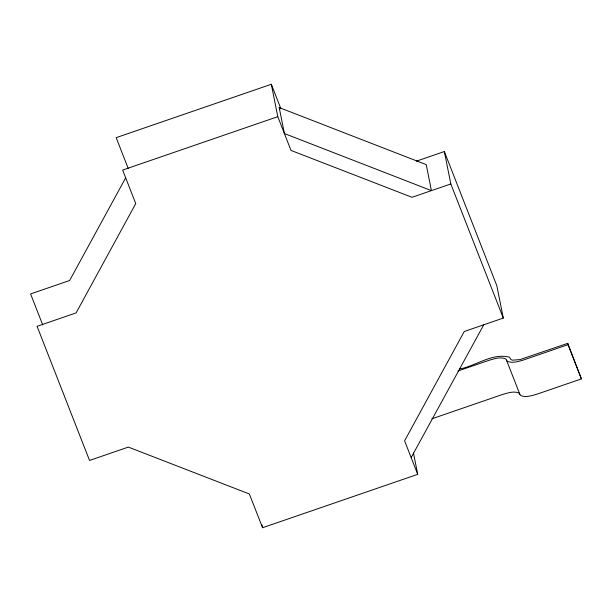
<?xml version="1.0" encoding="UTF-8"?>
<svg xmlns="http://www.w3.org/2000/svg" width="612" height="612" viewBox="0 0 612 612"><rect width="100%" height="100%" fill="white"/><g stroke="black" fill="none" stroke-linecap="round" stroke-linejoin="round"><path stroke-width="0.92" d="M125.644 177.87L69.646 280.495L30.6 293.928L42.764 325.018M411.165 457.569L483.771 324.788M280.709 108.255L271.323 84.272L116.173 137.662L128.252 168.545M271.323 84.272L277.794 116.67L122.645 170.06L135.757 203.589L76.118 312.885L37.072 326.318L89.543 460.446L128.336 447.097L249.359 493.976L262.563 527.728L417.721 474.338L413.467 453.048M416.382 161.178L444.343 151.554L496.822 285.682L503.293 318.072L464.248 331.505L404.601 440.808L417.721 474.338M444.343 151.554L450.822 183.952L412.029 197.293L290.998 150.422L277.794 116.67M459.52 369.021C475.753 366.075 492.316 352.611 509.413 357.201L511.058 359.619L512.451 360.185L520.07 359.581L567.745 343.324L581.4 378.889L536.846 394.22C531.706 395.643 525.853 397.777 520.674 395.505L519.03 393.08C513.851 390.808 507.991 392.95 502.857 394.365L431.797 418.822M457.99 370.987L489.47 360.154C494.603 358.731 500.463 356.597 505.642 358.869L507.287 361.294C512.466 363.566 518.326 361.432 523.459 360.009L568.013 344.678L567.745 343.324M279.202 107.551L426.227 164.628L431.422 190.623L284.396 133.546L279.202 107.551L279.898 109.326M568.013 344.678L581.4 378.889M450.822 183.952L503.293 318.072M506.468 360.078L519.848 394.296M262.012 524.951L262.563 527.728"/></g></svg>
